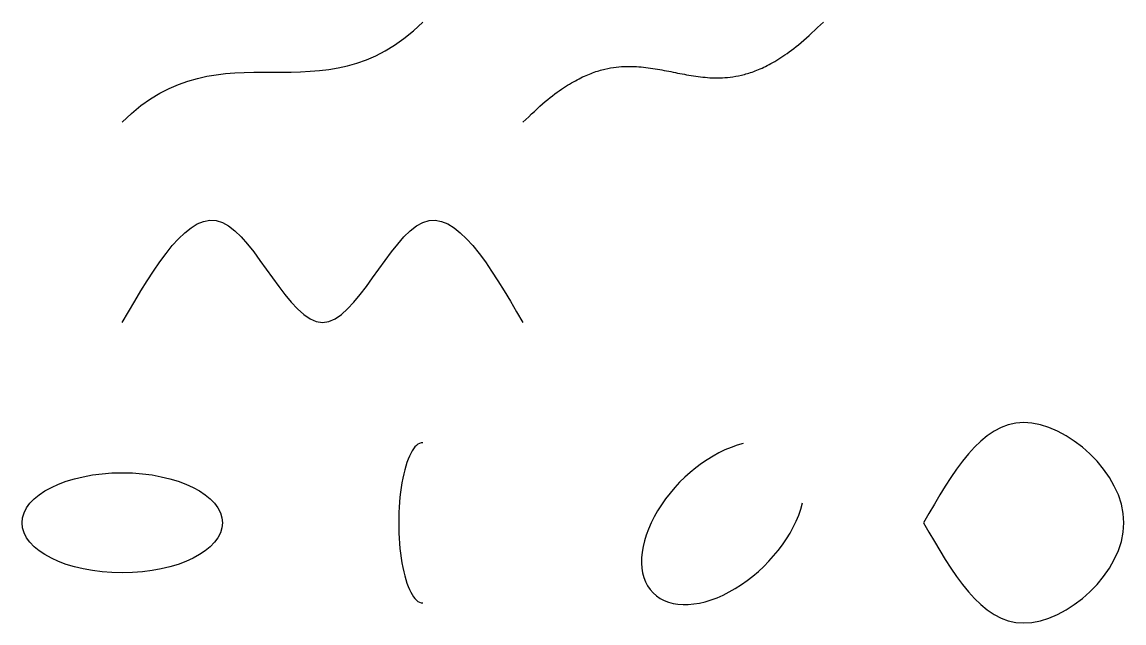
# Model space of a CAD drawing. Header units: metres. Extents: x -10 to 100, y -10 to 50.
import ezdxf

# ---------------------------------------------------------------- set-up
doc = ezdxf.new("R2010")
doc.units = ezdxf.units.M

msp = doc.modelspace()

# ---------------------------------------------------------------- linework, layer by layer
for centre, major_axis, ratio, start_param, end_param in [((30, 0), (0, 8), 0.3, 0, 3.141593), ((60, 0), (7, 7), 0.6, 0.785398, 5.497787)]:
    msp.add_ellipse(centre, major_axis=major_axis, ratio=ratio, start_param=start_param, end_param=end_param)
msp.add_ellipse((0, 0), major_axis=(10, 0), ratio=0.5)
for points in [[(0, 40), (10, 50), (20, 40), (30, 50)], [(0, 20), (3.33, 25.71), (10, 37.14), (20, 11.43), (30, 37.14), (36.67, 25.71), (40, 20)], [(80, 0), (82.86, 5), (88.57, 15), (105.71, 0), (88.57, -15), (82.86, -5), (80, 0)]]:
    msp.add_open_spline(points, degree=3)
msp.add_rational_spline([(40, 40), (50, 50), (60, 40), (70, 50)], [1, 2, 2, 1], degree=3)

doc.saveas('drawing.dxf')
